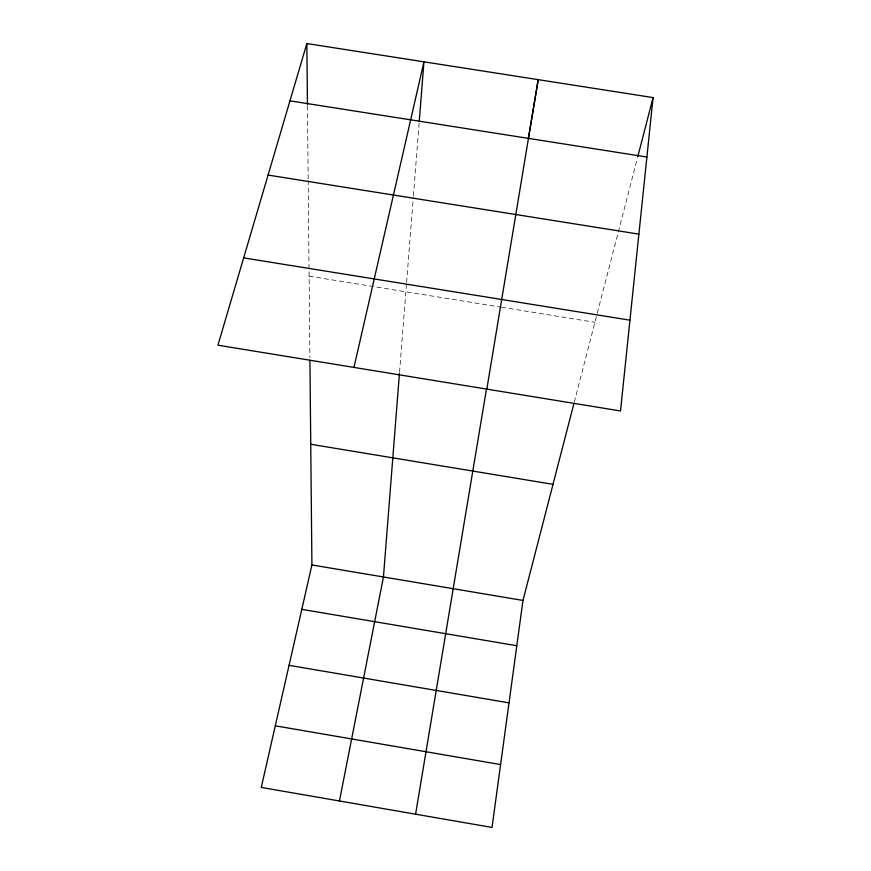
<?xml version="1.0" encoding="UTF-8"?>
<svg xmlns="http://www.w3.org/2000/svg" width="871" height="871" viewBox="0 0 871 871"><rect width="100%" height="100%" fill="white"/><g stroke="black" fill="none" stroke-linecap="round" stroke-linejoin="round"><path stroke-width="0.65" stroke-dasharray="4.36 3.27" d="M399.539 372.244L406.507 283.685M406.605 282.335L413.3 197.205M413.409 195.855L419.158 122.757M574.272 402.152L596.951 314.496M597.288 313.19L637.485 157.825M309.107 276.172L500.194 307.017M501.522 307.234L594.937 322.314M307.452 105.87L308.16 178.991M308.182 180.341L309.902 357.611"/><path stroke-width="1.31" d="M399.43 373.594L383.447 576.972L339.45 800.982M419.256 121.396L423.948 61.819L353.964 367.41M653.076 97.585L620.511 410.97L217.924 345.188L306.853 43.55L653.076 97.585L637.822 156.519M573.935 403.458L522.981 600.435L492.028 827.45L261.267 787.417L311.916 564.952L309.924 360.322M486.824 389.119L538.202 79.653L528.359 138.565M415.598 814.189L486.454 389.163M289.967 100.84L646.892 157.03M268.072 175.071L638.889 234.125M243.662 257.881L629.94 320.18M310.74 444.264L553.02 484.33M311.916 564.952L522.981 600.435M301.802 609.352L516.797 645.727M289.063 665.335L509.012 702.853M275.29 725.815L500.596 764.564M306.853 43.55L307.441 104.509"/></g></svg>
